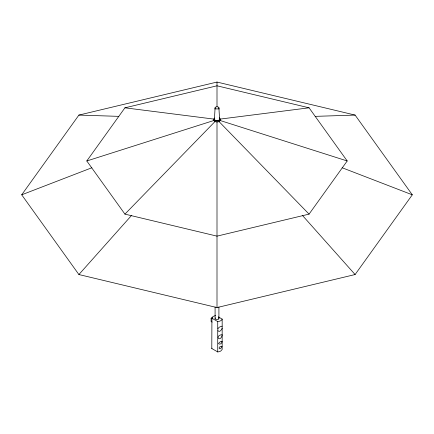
<?xml version="1.0" encoding="UTF-8"?>
<svg xmlns="http://www.w3.org/2000/svg" width="434" height="434" viewBox="0 0 434 434"><rect width="100%" height="100%" fill="white"/><g stroke="black" fill="none" stroke-linecap="round" stroke-linejoin="round"><path stroke-width="0.65" d="M214.429 119.171L215.085 107.871L215.085 109.227M218.297 316.863L222.165 319.093L222.165 349.468L220.716 351.084L218.362 351.871L217.727 351.941L211.797 348.518L211.922 317.78A5.257 3.033 0 0 1 215.638 315.637M222.165 335.379C219.729 343.164 214.407 335.254 222.165 334.668M222.165 328.294C218.763 335.797 214.304 327.415 222.165 326.156M211.797 348.518L211.922 348.155M222.165 319.093L222.078 319.353A5.257 3.033 0 0 1 218.362 321.496L217.727 321.572L211.797 318.149M21.7 194.812L78.901 115.086L217 82.059L355.099 115.086L412.3 194.812L355.099 274.543L217 307.57L78.901 274.543L21.7 194.812L91.856 167.757M86.8 160.971L124.932 107.816L217 85.802L309.068 107.816L347.2 160.971L309.068 214.125L217 236.139L124.932 214.125L86.8 160.971L214.423 120.321M78.901 274.543L131.535 215.454M124.932 214.125L215.112 121.439M212.145 322.077L211.114 321.551L211.114 318.339L212.785 317.243M219.685 119.155L309.068 107.816M315.16 116.361L355.099 115.086M78.901 115.086L118.84 116.361M124.932 107.816L214.315 119.155M219.577 120.321L347.2 160.971M342.144 167.757L412.3 194.812M211.114 318.339L212.145 318.865M218.888 121.439L309.068 214.125M302.465 215.454L355.099 274.543M219.571 119.171L218.915 107.871L218.915 109.227M218.915 307.05L218.915 318.567M217.727 321.572L217.727 328.809M217.727 330.594L217.727 351.941M217 82.059L217 106.693M217 121.52L217 307.57M215.085 307.05L215.085 318.567M219.284 117.853A3.174 1.834 0 0 1 219.382 120.381A3.174 1.834 0 0 1 215.004 120.549A3.174 1.834 0 0 1 214.521 118.032M219.778 119.231A3.174 1.834 0 0 1 217.266 121.981A3.174 1.834 0 0 1 214.103 119.464M218.519 317.894A1.915 1.107 0 0 1 218.297 319.381A1.915 1.107 0 0 1 215.703 319.381A1.915 1.107 0 0 1 215.481 317.894M219.376 118.601A2.571 1.486 0 0 1 217 120.657A2.571 1.486 0 0 1 214.624 118.601M222.002 341.525C222.148 343.148 219.978 344.976 218.633 343.728L218.573 343.506C219.018 342.589 221.373 340.625 222.002 341.525M221.931 346.424C219.729 352.034 216.816 346.099 221.931 346.424M215.834 108.75A1.915 1.107 0 0 0 218.899 108.017A1.915 1.107 0 0 0 216.268 106.851A1.915 1.107 0 0 0 215.834 108.75"/></g></svg>
